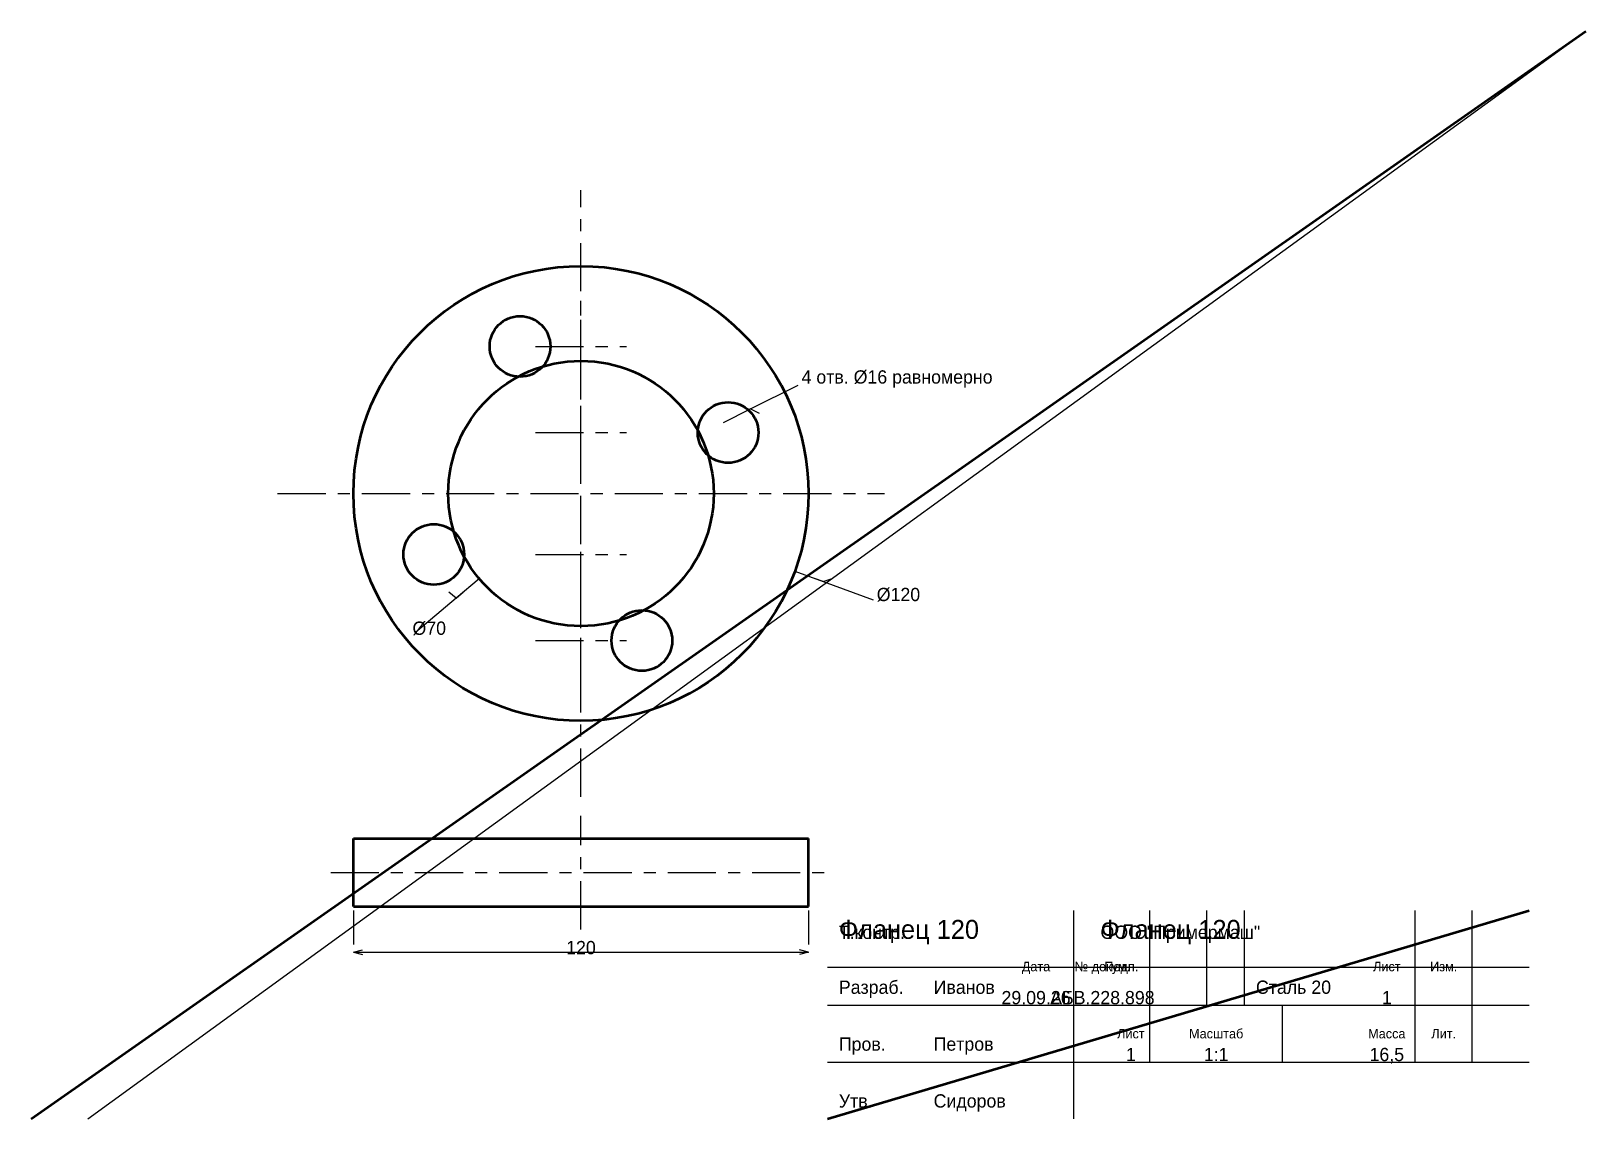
# Model space of a CAD drawing. Header units: millimetres. Extents: x 5 to 415, y 5 to 292.
import ezdxf
from ezdxf.enums import TextEntityAlignment as Align

# ---------------------------------------------------------------- set-up
doc = ezdxf.new("R2010")
doc.units = ezdxf.units.MM
doc.linetypes.add('CENTER', pattern=[22.225, 12.7, -3.175, 3.175, -3.175])
doc.linetypes.add('DASHED', pattern=[9, 6, -3])
for name, color, linetype, lineweight in [('AXIS', 7, 'CENTER', 25), ('DIMS', 7, 'CONTINUOUS', 25), ('MAIN', 7, 'CONTINUOUS', 50), ('TEXT', 7, 'CONTINUOUS', 25), ('THIN', 7, 'CONTINUOUS', 25)]:
    doc.layers.add(name, color=color, linetype=linetype, lineweight=lineweight)

msp = doc.modelspace()

# ---------------------------------------------------------------- linework, layer by layer
at = {"layer": 'AXIS', "linetype": 'CENTER', "lineweight": 25}
for p, q in [((150, 90), (150, 250)), ((150, 196.803), (150, 220.803)), ((138, 208.803), (162, 208.803)), ((150, 174.073), (150, 198.073)), ((138, 186.073), (162, 186.073)), ((70, 170), (230, 170)), ((150, 141.927), (150, 165.927)), ((138, 153.927), (162, 153.927)), ((150, 119.197), (150, 143.197)), ((138, 131.197), (162, 131.197)), ((150, 55), (150, 85)), ((84, 70), (216, 70))]:
    msp.add_line(p, q, dxfattribs=at)
at = {"layer": 'DIMS', "linetype": 'CONTINUOUS', "lineweight": 25}
for p, q in [((194.747, 192.31), (207.276, 198.557)), ((187.587, 188.74), (194.747, 192.31)), ((194.747, 192.31), (192.509, 191.194)), ((194.747, 192.31), (196.984, 191.194)), ((206.382, 149.479), (213.899, 146.743)), ((117.06, 142.36), (115.145, 143.967)), ((123.188, 147.502), (117.06, 142.36)), ((117.06, 142.36), (118.975, 143.967)), ((213.899, 146.743), (211.55, 147.598)), ((213.899, 146.743), (216.248, 147.598)), ((213.899, 146.743), (227.055, 141.954)), ((117.06, 142.36), (106.335, 133.361)), ((90, 60), (90, 51)), ((210, 60), (210, 51)), ((90, 49), (92.415, 49.647)), ((210, 49), (207.585, 49.647)), ((90, 49), (210, 49)), ((90, 49), (92.415, 48.353)), ((210, 49), (207.585, 48.353))]:
    msp.add_line(p, q, dxfattribs=at)
at = {"layer": 'MAIN', "linetype": 'CONTINUOUS', "lineweight": 50}
for p, q in [((5, 5), (415, 292)), ((90, 79), (210, 79)), ((90, 61), (90, 79)), ((210, 61), (210, 79)), ((90, 61), (210, 61)), ((215, 5), (400, 60))]:
    msp.add_line(p, q, dxfattribs=at)
for centre, radius in [((150, 170), 60), ((133.927, 208.803), 8), ((150, 170), 35), ((188.803, 186.073), 8), ((111.197, 153.927), 8), ((166.073, 131.197), 8)]:
    msp.add_circle(centre, radius, dxfattribs=at)
at = {"layer": 'THIN', "linetype": 'CONTINUOUS', "lineweight": 25}
for p, q in [((20, 5), (415, 292)), ((280, 5), (280, 60)), ((300, 35), (300, 60)), ((315, 35), (315, 60)), ((325, 35), (325, 60)), ((370, 35), (370, 60)), ((385, 35), (385, 60)), ((215, 45), (400, 45)), ((215, 35), (400, 35)), ((300, 20), (300, 35)), ((335, 20), (335, 35)), ((370, 20), (370, 35)), ((385, 20), (385, 35)), ((215, 20), (400, 20))]:
    msp.add_line(p, q, dxfattribs=at)
at = {"layer": 'THIN', "linetype": 'DASHED', "lineweight": 25}
for p, q in [((90, 61), (100, 61)), ((200, 61), (210, 61))]:
    msp.add_line(p, q, dxfattribs=at)

# ---------------------------------------------------------------- texts
at = {"layer": 'DIMS', "linetype": 'CONTINUOUS', "lineweight": 25}
for s, p in [('4 отв. %%c16 равномерно', (208.171, 199.003)), ('%%c120', (227.994, 141.612)), ('%%c70', (105.569, 132.718))]:
    msp.add_text(s, height=3.5, dxfattribs=at).set_placement(p)
msp.add_text('120', height=3.5, dxfattribs=at).set_placement((150, 50.2), align=Align.MIDDLE_CENTER)
at = {"layer": 'TEXT', "linetype": 'CONTINUOUS', "lineweight": 25}
for s, height, p in [('Фланец 120', 5, (218, 52.5)), ('Фланец 120', 5, (287, 52.5)), ('Т.контр.', 3.5, (218, 52.5)), ('ООО "Примермаш"', 3.5, (287, 52.5)), ('Разраб.', 3.5, (218, 38)), ('Иванов', 3.5, (243, 38)), ('Сталь 20', 3.5, (328, 38)), ('Пров.', 3.5, (218, 23)), ('Петров', 3.5, (243, 23)), ('Утв.', 3.5, (218, 8)), ('Сидоров', 3.5, (243, 8))]:
    msp.add_text(s, height=height, dxfattribs=at).set_placement(p)
for s, height, p in [('Дата', 2.5, (270, 45.2)), ('№ докум.', 2.5, (287.5, 45.2)), ('Подп.', 2.5, (292.5, 45.2)), ('Лист', 2.5, (362.5, 45.2)), ('Изм.', 2.5, (377.5, 45.2)), ('29.09.26', 3.5, (270, 37)), ('АБВ.228.898', 3.5, (287.5, 37)), ('1', 3.5, (362.5, 37)), ('Лист', 2.5, (295, 27.5)), ('Масштаб', 2.5, (317.5, 27.5)), ('Масса', 2.5, (362.5, 27.5)), ('Лит.', 2.5, (377.5, 27.5)), ('1', 3.5, (295, 22)), ('1:1', 3.5, (317.5, 22)), ('16,5', 3.5, (362.5, 22))]:
    msp.add_text(s, height=height, dxfattribs=at).set_placement(p, align=Align.MIDDLE_CENTER)

doc.saveas('drawing.dxf')
